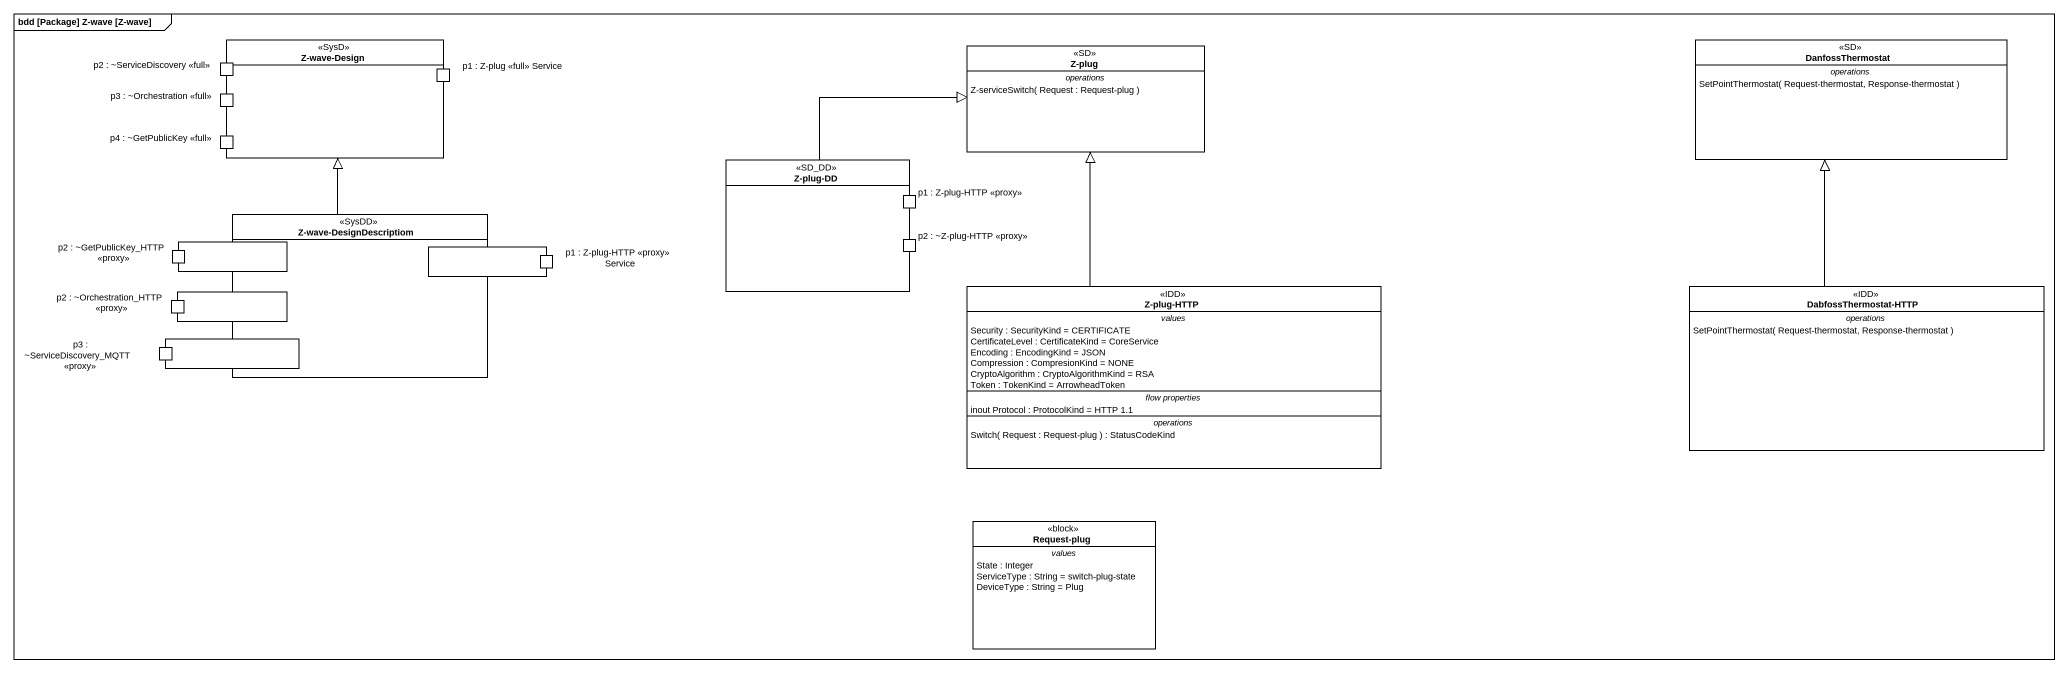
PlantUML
@startuml
mainframe bdd [Package] Z-wave [Z-wave]
allowmixing
hide circle
hide empty members
rectangle "Z-wave-Design" as Z_wave_Design <<SysD>> {
  port "p2 : ~ServiceDiscovery <<full>>" as p2_ServiceDiscovery_full
  port "p3 : ~Orchestration <<full>>" as p3_Orchestration_full
  port "p1 : Z-plug <<full>> Service" as p1_Z_plug_full_Service
  port "p4 : ~GetPublicKey <<full>>" as p4_GetPublicKey_full
}
class "Z-plug" as Z_plug <<SD>> {
  -- operations --
  Z-serviceSwitch( Request : Request-plug )
}
class DanfossThermostat <<SD>> {
  -- operations --
  SetPointThermostat( Request-thermostat, Response-thermostat )
}
rectangle "Z-plug-DD" as Z_plug_DD <<SD_DD>> {
  port "p1 : Z-plug-HTTP <<proxy>>" as p1_Z_plug_HTTP_proxy
  port "p2 : ~Z-plug-HTTP <<proxy>>" as p2_Z_plug_HTTP_proxy
}
rectangle "Z-wave-DesignDescriptiom" as Z_wave_DesignDescriptiom <<SysDD>> {
  port " " as port1
  port " " as port2
  port " " as port3
  port " " as port4
}
rectangle "p2 : ~GetPublicKey_HTTP <<proxy>>" as p2_GetPublicKey_HTTP_proxy
rectangle "p1 : Z-plug-HTTP <<proxy>> Service" as p1_Z_plug_HTTP_proxy_Service
class "Z-plug-HTTP" as Z_plug_HTTP <<IDD>> {
  -- values --
  Security : SecurityKind = CERTIFICATE
  CertificateLevel : CertificateKind = CoreService
  Encoding : EncodingKind = JSON
  Compression : CompresionKind = NONE
  CryptoAlgorithm : CryptoAlgorithmKind = RSA
  Token : TokenKind = ArrowheadToken
  -- flow properties --
  inout Protocol : ProtocolKind = HTTP 1.1
  -- operations --
  Switch( Request : Request-plug ) : StatusCodeKind
}
class "DabfossThermostat-HTTP" as DabfossThermostat_HTTP <<IDD>> {
  -- operations --
  SetPointThermostat( Request-thermostat, Response-thermostat )
}
rectangle "p2 : ~Orchestration_HTTP <<proxy>>" as p2_Orchestration_HTTP_proxy
rectangle "p3 : ~ServiceDiscovery_MQTT <<proxy>>" as p3_ServiceDiscovery_MQTT
class "Request-plug" as Request_plug <<block>> {
  -- values --
  State : Integer
  ServiceType : String = switch-plug-state
  DeviceType : String = Plug
}
Z_plug_DD -right-|> Z_plug
Z_wave_DesignDescriptiom -up-|> Z_wave_Design
Z_plug_HTTP -up-|> Z_plug
DabfossThermostat_HTTP -up-|> DanfossThermostat
@enduml
